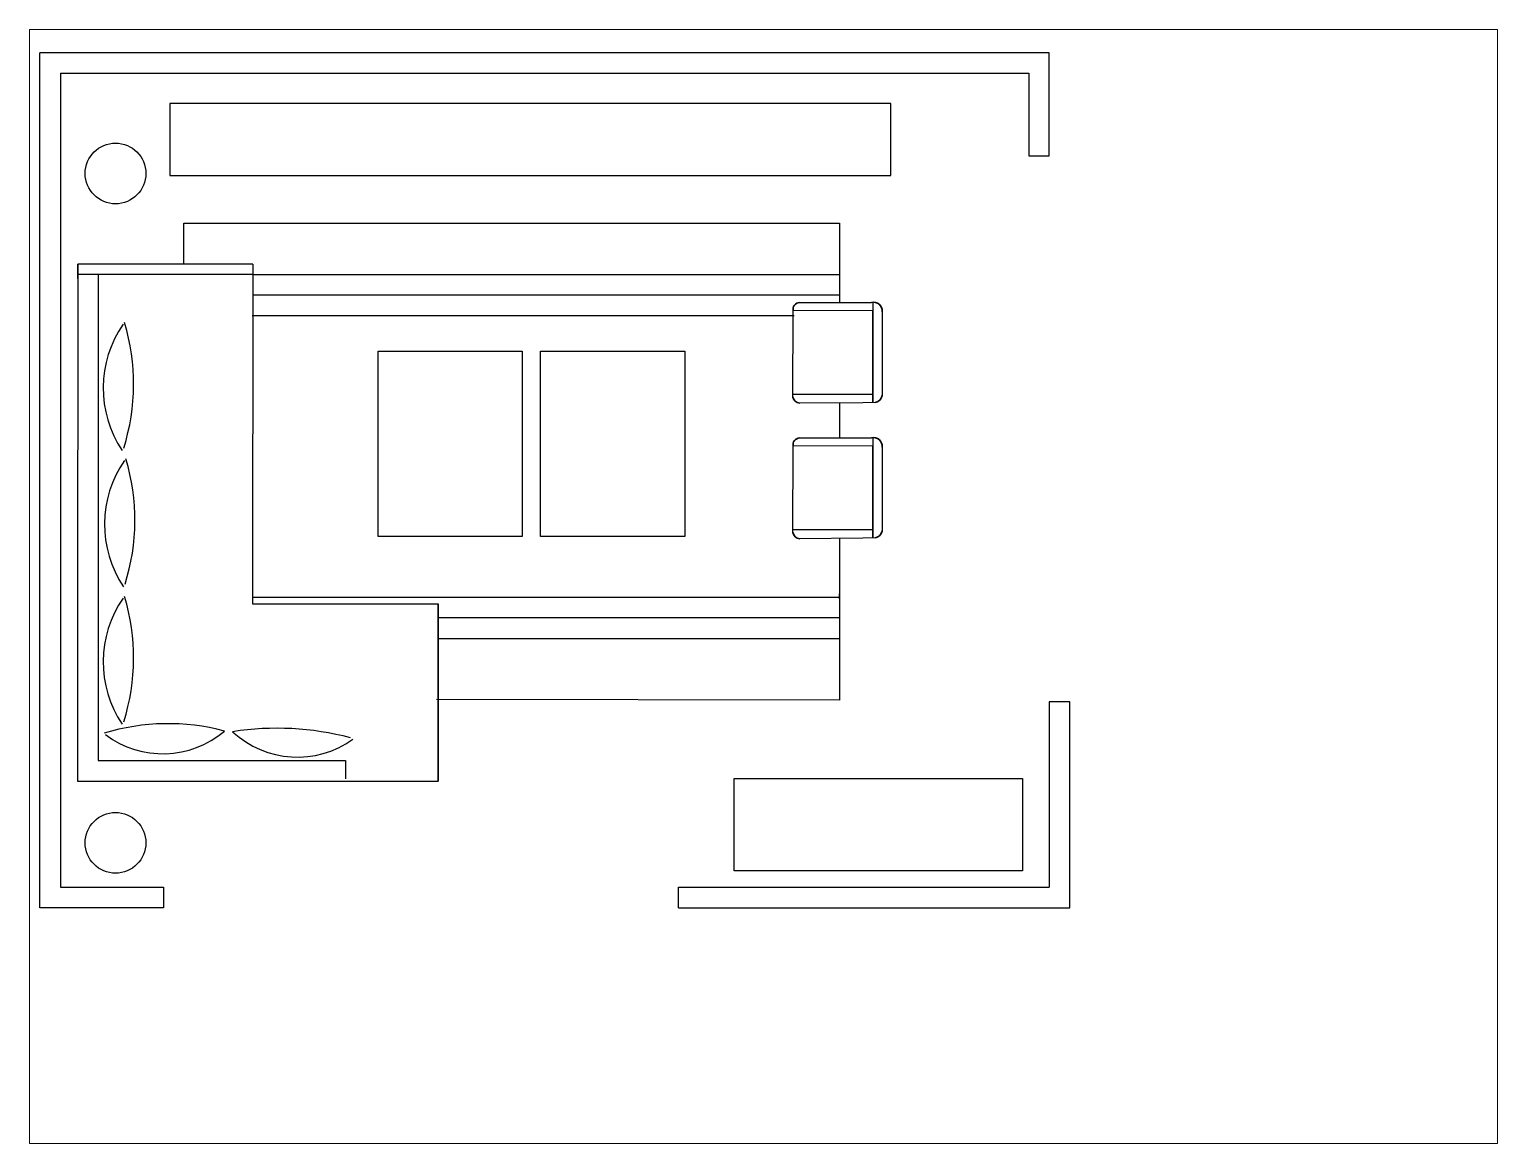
# Paper-space layout 'Presentación1' of a CAD drawing. Header units: millimetres. Extents: x 26 to 231, y 20 to 176.
# The model-space entities are those that its viewports show. They can reach past a viewport. Long polylines and large blocks are cut down to what shows.
import ezdxf

# ---------------------------------------------------------------- set-up
doc = ezdxf.new("R2010")
doc.units = ezdxf.units.MM
doc.layers.add('accesorios', color=3, linetype='Continuous', lineweight=30)
doc.layers.add('HATCH1', color=253, linetype='Continuous')

msp = doc.modelspace()

# ---------------------------------------------------------------- linework, layer by layer
at = {"layer": 'accesorios', "color": 7, "true_color": 0xffffff}
for centre, radius, start, end in [((91330.2569, 61957.2236), 0.0323, 91.23838, 194.18278), ((91330.6148, 61957.2158), 0.0421, 354.3163, 103.75385), ((91330.2609, 61956.8041), 0.0373, 190.41536, 264.05495), ((91330.6154, 61956.8122), 0.0422, 282.90672, 348.95141), ((91330.2569, 61956.5664), 0.0323, 91.23838, 194.18278), ((91330.6148, 61956.5587), 0.0421, 354.3163, 103.75385), ((91330.2609, 61956.1469), 0.0373, 190.41536, 264.05495), ((91330.6154, 61956.1551), 0.0422, 282.90672, 348.95141)]:
    msp.add_arc(centre, radius, start, end, dxfattribs=at)
at = {"layer": 'HATCH1', "color": 7, "true_color": 0xffffff}
for p, q in [((91326.6683, 61958.4683), (91326.5683, 61958.4683)), ((91326.5683, 61954.3183), (91326.5683, 61958.4683)), ((91326.7683, 61958.4683), (91326.6683, 61958.4683)), ((91331.4683, 61958.4683), (91326.7683, 61958.4683)), ((91331.4683, 61957.9683), (91331.4683, 61958.4683)), ((91326.6683, 61958.3683), (91331.3683, 61958.3683)), ((91326.6683, 61958.3683), (91326.6683, 61954.4183)), ((91331.3683, 61958.3683), (91331.3683, 61957.9683)), ((91327.1997, 61958.2225), (91327.1997, 61957.8725)), ((91330.6997, 61958.2225), (91327.1997, 61958.2225)), ((91330.6997, 61957.8725), (91330.6997, 61958.2225)), ((91331.3683, 61957.9683), (91331.4683, 61957.9683)), ((91327.1997, 61957.8725), (91330.6997, 61957.8725)), ((91327.2678, 61957.4425), (91327.2678, 61957.641)), ((91327.2678, 61957.641), (91330.4504, 61957.641)), ((91330.4504, 61957.641), (91330.4504, 61957.2595)), ((91326.753, 61957.4425), (91326.7515, 61955.6381)), ((91327.603, 61957.4425), (91326.753, 61957.4425)), ((91326.753, 61957.3725), (91326.753, 61957.4425)), ((91327.603, 61957.3925), (91326.753, 61957.3925)), ((91326.8515, 61957.3925), (91326.8515, 61955.0332)), ((91327.603, 61957.4425), (91327.6015, 61955.7944)), ((91327.603, 61957.3925), (91330.4489, 61957.3925)), ((91330.4504, 61957.2925), (91327.6031, 61957.2925)), ((91330.2497, 61957.2561), (91330.6048, 61957.2568)), ((91330.612, 61957.2585), (91330.612, 61956.7708)), ((91327.5988, 61957.1925), (91328.2039, 61957.1925)), ((91328.2039, 61957.1925), (91330.2307, 61957.1925)), ((91330.2242, 61956.7973), (91330.2256, 61957.2157)), ((91330.612, 61957.216), (91330.2253, 61957.2169)), ((91330.612, 61957.1815), (91330.612, 61957.216)), ((91330.612, 61956.7713), (91330.612, 61957.1815)), ((91330.6568, 61957.2128), (91330.6568, 61956.8041)), ((91328.2103, 61957.0198), (91328.9103, 61957.0198)), ((91328.2103, 61956.1198), (91328.2103, 61957.0198)), ((91328.9103, 61957.0198), (91328.9103, 61956.1198)), ((91328.999, 61957.0198), (91329.699, 61957.0198)), ((91328.999, 61956.1198), (91328.999, 61957.0198)), ((91329.699, 61957.0198), (91329.699, 61956.1198)), ((91330.2256, 61956.8119), (91330.612, 61956.8119)), ((91330.563, 61956.7694), (91330.2571, 61956.7669)), ((91330.4504, 61956.7684), (91330.4504, 61956.6005)), ((91330.6248, 61956.7711), (91330.563, 61956.7694)), ((91330.2497, 61956.599), (91330.6048, 61956.5996)), ((91330.612, 61956.6013), (91330.612, 61956.1136)), ((91330.2242, 61956.1401), (91330.2256, 61956.5585)), ((91330.612, 61956.5588), (91330.2253, 61956.5598)), ((91330.612, 61956.5243), (91330.612, 61956.5588)), ((91330.612, 61956.1141), (91330.612, 61956.5243)), ((91330.6568, 61956.5556), (91330.6568, 61956.147)), ((91328.9103, 61956.1198), (91328.2103, 61956.1198)), ((91329.699, 61956.1198), (91328.999, 61956.1198)), ((91330.2256, 61956.1547), (91330.612, 61956.1547)), ((91330.563, 61956.1122), (91330.2571, 61956.1098)), ((91330.4504, 61956.1146), (91330.4504, 61955.3256)), ((91330.6248, 61956.1139), (91330.563, 61956.1122)), ((91327.6046, 61955.8256), (91330.4504, 61955.8256)), ((91330.4504, 61955.8173), (91330.4504, 61955.8428)), ((91327.6015, 61955.7944), (91328.5015, 61955.7944)), ((91327.6015, 61955.7944), (91328.5015, 61955.7944)), ((91328.5015, 61954.9336), (91328.5015, 61955.7944)), ((91328.5015, 61955.7944), (91328.5015, 61954.9336)), ((91330.4504, 61955.7256), (91328.5001, 61955.7256)), ((91326.7515, 61955.6381), (91326.7515, 61954.9332)), ((91328.5054, 61955.6256), (91330.4504, 61955.6256)), ((91330.4504, 61955.3256), (91328.4935, 61955.3298)), ((91331.5683, 61955.3183), (91331.4683, 61955.3183)), ((91331.4683, 61955.3183), (91331.4683, 61954.4183)), ((91331.5683, 61954.4183), (91331.5683, 61955.3183)), ((91331.5683, 61954.3183), (91331.5683, 61955.3183)), ((91326.8515, 61955.0332), (91328.0515, 61955.0332)), ((91328.0515, 61955.0332), (91328.0515, 61954.9443)), ((91326.7515, 61954.9332), (91328.5015, 61954.9336)), ((91326.6683, 61954.4183), (91327.1683, 61954.4183)), ((91327.1683, 61954.4183), (91327.1683, 61954.3183)), ((91329.6683, 61954.4183), (91330.5683, 61954.4183)), ((91329.6683, 61954.3183), (91329.6683, 61954.4183)), ((91329.6683, 61954.4183), (91331.4683, 61954.4183)), ((91330.5683, 61954.4183), (91331.4683, 61954.4183)), ((91326.6683, 61954.3183), (91326.5683, 61954.3183)), ((91327.1683, 61954.3183), (91326.6683, 61954.3183)), ((91329.6683, 61954.3183), (91331.5683, 61954.3183))]:
    msp.add_line(p, q, dxfattribs=at)
msp.add_lwpolyline([(91329.9396, 61954.9467), (91331.3391, 61954.9467), (91331.3391, 61954.4975), (91329.9396, 61954.4975)], close=True, dxfattribs=at)
for centre in [(91326.936, 61957.8823), (91326.9359, 61954.6339)]:
    msp.add_circle(centre, 0.1474, dxfattribs=at)
for centre, radius, start, end in [((91327.4201, 61956.8405), 0.544, 145.25987, 213.82434), ((91325.9959, 61956.8603), 1.028, 342.43042, 16.85433), ((91327.4264, 61956.1794), 0.544, 145.25987, 213.82434), ((91326.0022, 61956.1992), 1.028, 342.43042, 16.85433), ((91327.4201, 61955.512), 0.544, 145.25987, 213.82434), ((91325.9959, 61955.5318), 1.028, 342.43042, 16.85433), ((91327.192, 61954.1524), 1.0599, 75.09206, 107.09855), ((91327.1653, 61955.5279), 0.4615, 233.09405, 310.42985), ((91327.7202, 61953.7913), 1.3986, 75.26567, 98.86692), ((91327.819, 61955.5132), 0.4631, 227.23658, 305.52856)]:
    msp.add_arc(centre, radius, start, end, dxfattribs=at)

psp = doc.layouts.new('Presentación1')

# ---------------------------------------------------------------- viewports
at = {"layer": '0'}
psp.add_viewport(center=(128.5, 97.5), size=(205.6, 156), view_center_point=(91330.0812, 61955.8779), view_height=5.407442, dxfattribs=at)

doc.saveas('drawing.dxf')
